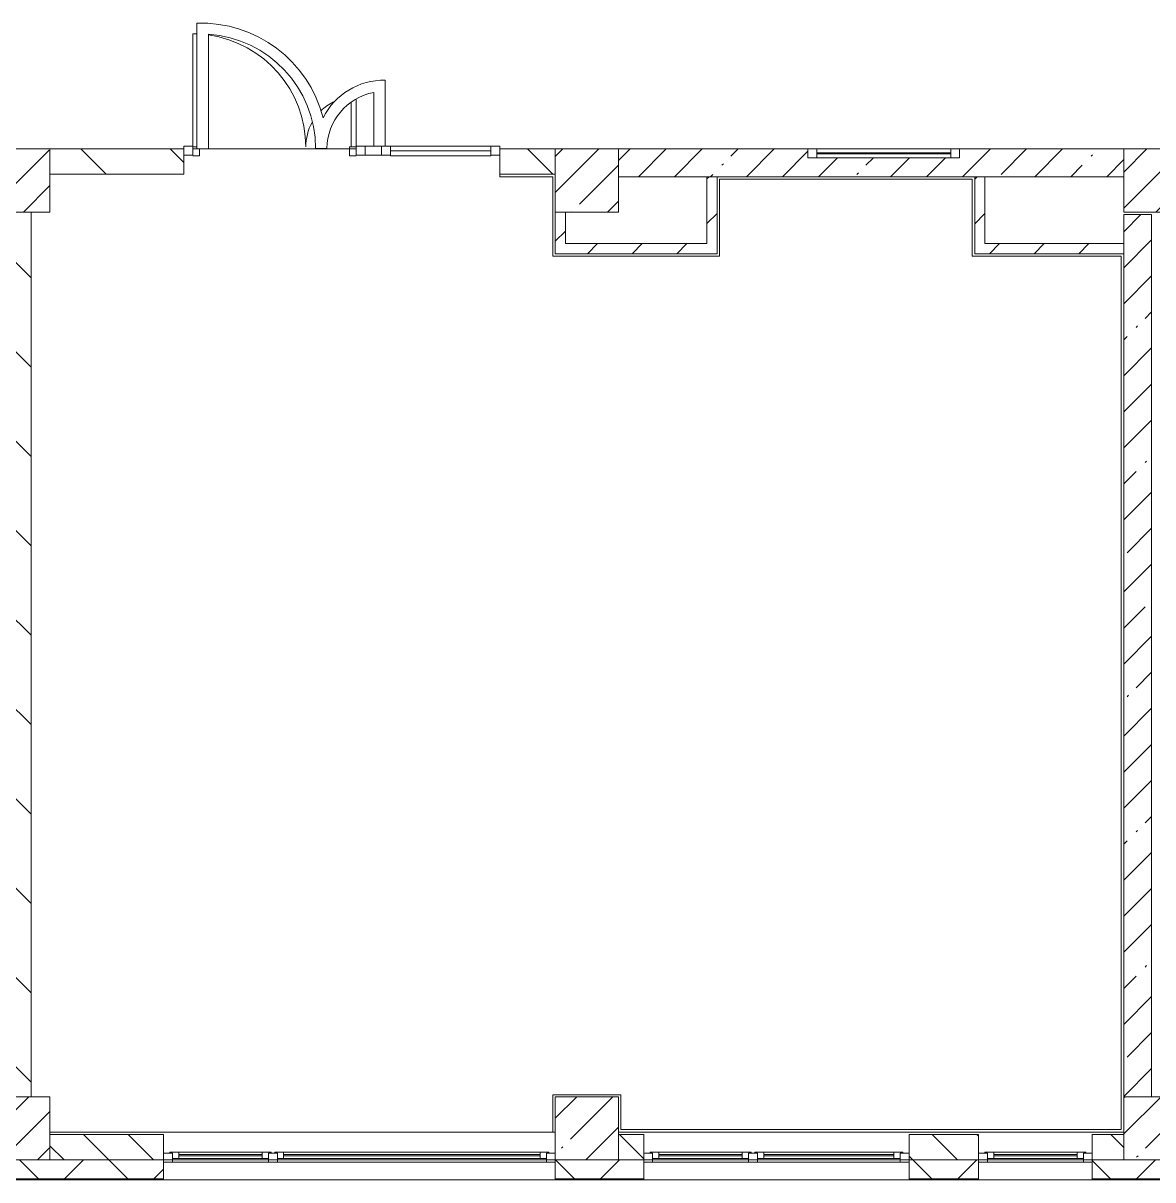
# Model space of a CAD drawing. Header units: millimetres. Extents: x 957 to 217451, y -8553 to 29000.
# Drawn here: x 147139 to 156081, y -258 to 8895 of the extents above; entities that cross this region are included whole.
import ezdxf

# ---------------------------------------------------------------- set-up
doc = ezdxf.new("R2010")
doc.units = ezdxf.units.MM
for name, color, linetype, lineweight, true_color in [('A-DETL-GENF-5', 7, 'Continuous', 5, 0xaaaaaa), ('A-DOOR-3', 7, 'Continuous', 5, 0xaaaaaa), ('A-FLOR-2', 7, 'Continuous', 5, 0xaaaaaa)]:
    doc.layers.add(name, color=color, linetype=linetype, lineweight=lineweight, true_color=true_color)
for name, color, linetype, lineweight in [('A-GLAZ-2', 7, 'Continuous', 5), ('A-GLAZ-CURT-2', 7, 'Continuous', 5), ('A-GLAZ-CWMG-2', 7, 'Continuous', 5), ('A-WALL', 7, 'Continuous', 9), ('A-WALL-2', 7, 'Continuous', 5), ('I-WALL-2', 7, 'Continuous', 5), ('S-COLS-2', 7, 'Continuous', 5)]:
    doc.layers.add(name, color=color, linetype=linetype, lineweight=lineweight)
pattern_1 = [(45, (90440.88, 0), (-285.1231, 285.1231), []), (45, (90726, 0), (-285.1231, 285.1231), [504.031, -100.806, 16.764, -84.042])]
pattern_2 = [(135, (90440.9, 0), (-353.5534, -353.5534), [])]
pattern_3 = [(45, (90440.88, 0), (-176.7767, 176.7767), [])]

# ---------------------------------------------------------------- blocks, each defined once
blk = doc.blocks.new('BSC_Колонна _Прямоугольная - 500х500-V166-3_2_1_птичка')
at = {"layer": 'S-COLS-2'}
h = blk.add_hatch(dxfattribs=at)
h.set_pattern_fill('FP_45', color=256, style=0, pattern_type=2)
h.set_pattern_definition([(45, (-61160, -7650), (-285.1231, 285.1231), []), (45, (-60874.88, -7650), (-285.123, 285.123), [504.031, -100.806, 16.764, -84.042])])
h.paths.add_polyline_path([(250, -250), (250, 250), (-250, 250), (-250, -250)])
for p, q in [((250, 250), (-250, 250)), ((-250, 250), (-250, -250)), ((250, -250), (250, 250)), ((-250, -250), (250, -250))]:
    blk.add_line(p, q, dxfattribs=at)
blk = doc.blocks.new('BSC_Колонна _Прямоугольная - 500х500-V171-3_2_1_птичка')
at = {"layer": 'S-COLS-2'}
h = blk.add_hatch(dxfattribs=at)
h.set_pattern_fill('FP_50', color=256, style=0, pattern_type=2)
h.set_pattern_definition([(45, (-61160, -150), (-285.123, 285.123), []), (45, (-60874.88, -150), (-285.123, 285.123), [504.031, -100.806, 16.764, -84.042])])
h.paths.add_polyline_path([(-250, -250), (250, -250), (250, 250), (-250, 250), (-250, -30)])
for p, q in [((250, 250), (-250, 250)), ((-250, 250), (-250, -250)), ((250, -250), (250, 250)), ((-250, -250), (250, -250))]:
    blk.add_line(p, q, dxfattribs=at)
blk = doc.blocks.new('BSC_Колонна _Прямоугольная - 500х500-V172-3_2_1_птичка')
at = {"layer": 'S-COLS-2'}
h = blk.add_hatch(dxfattribs=at)
h.set_pattern_fill('FP_51', color=256, style=0, pattern_type=2)
h.set_pattern_definition([(45, (-65660, -150), (-285.1231, 285.1231), []), (45, (-65374.88, -150), (-285.1231, 285.1231), [504.031, -100.806, 16.764, -84.042])])
h.paths.add_polyline_path([(-250, -250), (250, -250), (250, 250), (-250, 250), (-250, -50)])
for p, q in [((250, 250), (-250, 250)), ((-250, 250), (-250, -250)), ((250, -250), (250, 250)), ((-250, -250), (250, -250))]:
    blk.add_line(p, q, dxfattribs=at)
blk = doc.blocks.new('BSC_Колонна _Прямоугольная - 500х500-V175-3_2_1_птичка')
at = {"layer": 'S-COLS-2'}
h = blk.add_hatch(dxfattribs=at)
h.set_pattern_fill('FP_54', color=256, style=0, pattern_type=2)
h.set_pattern_definition([(45, (-65660, -7650), (-285.1231, 285.1231), []), (45, (-65374.88, -7650), (-285.1231, 285.1231), [504.031, -100.806, 16.764, -84.042])])
h.paths.add_polyline_path([(-30, -250), (250, -250), (250, 22), (220, 22), (220, 30), (250, 30), (250, 250), (-250, 250), (-250, -250)])
for p, q in [((220, 250), (-250, 250)), ((-250, 250), (-250, -250)), ((250, -250), (250, 22)), ((-250, -250), (250, -250))]:
    blk.add_line(p, q, dxfattribs=at)
blk = doc.blocks.new('BSC_Колонна _Прямоугольная - 500х500-V180-3_2_1_птичка')
at = {"layer": 'S-COLS-2'}
h = blk.add_hatch(dxfattribs=at)
h.set_pattern_fill('FP_66', color=256, style=0, pattern_type=2)
h.set_pattern_definition([(45, (-56660, -150), (-285.123, 285.123), []), (45, (-56374.88, -150), (-285.123, 285.123), [504.031, -100.806, 16.764, -84.042])])
h.paths.add_polyline_path([(-32.9, -250), (250, -250), (250, 250), (-250, 250), (-250, -250)])
for p, q in [((250, 250), (-250, 250)), ((-250, 250), (-250, -250)), ((250, -250), (250, 250)), ((-250, -250), (250, -250))]:
    blk.add_line(p, q, dxfattribs=at)
blk = doc.blocks.new('BSC_Колонна _Прямоугольная - 500х500-V181-3_2_1_птичка')
at = {"layer": 'S-COLS-2'}
h = blk.add_hatch(dxfattribs=at)
h.set_pattern_fill('FP_67', color=256, style=0, pattern_type=2)
h.set_pattern_definition([(45, (-56660, -7650), (-285.123, 285.123), []), (45, (-56374.88, -7650), (-285.123, 285.123), [504.031, -100.806, 16.764, -84.042])])
h.paths.add_polyline_path([(250, -250), (250, 250), (-250, 250), (-250, -250), (208.9, -250)])
for p, q in [((250, 250), (-250, 250)), ((-250, 250), (-250, -250)), ((250, -250), (250, 250)), ((-250, -250), (250, -250))]:
    blk.add_line(p, q, dxfattribs=at)
blk = doc.blocks.new('120_Окно_СКБ_2Ст - 120_Окно_СКБ_2Ст 3100х2500 _мал_створка слева_ 2-22446355-3_2_1_птичка')
at = {"layer": 'A-GLAZ-2'}
for p, q in [((-1550, -127), (-1550, -57)), ((-1550, -57), (-1480, -57)), ((1550, -57), (-1550, -57)), ((-1480, -57), (-1480, -127)), ((650, -87), (-1480, -87)), ((-1480, -87), (-1480, -127)), ((-1430, -137), (-1430, -87)), ((600, -137), (600, -87)), ((650, -127), (650, -57)), ((650, -57), (720, -57)), ((650, -127), (650, -87)), ((720, -57), (720, -127)), ((1480, -87), (720, -87)), ((720, -87), (720, -127)), ((770, -137), (770, -87)), ((1430, -137), (1430, -87)), ((1480, -127), (1480, -57)), ((1480, -57), (1550, -57)), ((1480, -127), (1480, -87)), ((1550, -57), (1550, -127)), ((-1480, -127), (-1550, -127)), ((-1550, -127), (-1500, -127)), ((-1480, -127), (-1500, -127)), ((-1500, -127), (-1500, -137)), ((-1500, -137), (670, -137)), ((670, -137), (-1500, -137)), ((-1430, -107), (600, -107)), ((600, -117), (-1430, -117)), ((720, -127), (650, -127)), ((670, -127), (650, -127)), ((670, -127), (700, -127)), ((670, -137), (670, -127)), ((720, -127), (700, -127)), ((700, -127), (700, -137)), ((700, -137), (1500, -137)), ((1500, -137), (700, -137)), ((770, -107), (1430, -107)), ((1430, -117), (770, -117)), ((1550, -127), (1480, -127)), ((1500, -127), (1480, -127)), ((1500, -127), (1550, -127)), ((1500, -137), (1500, -127))]:
    blk.add_line(p, q, dxfattribs=at)
blk = doc.blocks.new('120_Окно_СКБ_1Ст - 120_Окно_СКБ_1Ст 900х2500_h_-V185-3_2_1_птичка')
at = {"layer": 'A-GLAZ-2'}
for p, q in [((-450, -127), (-450, -57)), ((-450, -57), (-380, -57)), ((450, -57), (-450, -57)), ((-380, -57), (-380, -127)), ((380, -87), (-380, -87)), ((-380, -87), (-380, -127)), ((-330, -137), (-330, -87)), ((330, -137), (330, -87)), ((380, -127), (380, -57)), ((380, -57), (450, -57)), ((380, -127), (380, -87)), ((450, -57), (450, -127)), ((-380, -127), (-450, -127)), ((-450, -127), (-400, -127)), ((-380, -127), (-400, -127)), ((-400, -127), (-400, -137)), ((-400, -137), (400, -137)), ((400, -137), (-400, -137)), ((-330, -107), (330, -107)), ((330, -117), (-330, -117)), ((450, -127), (380, -127)), ((400, -127), (380, -127)), ((400, -127), (450, -127)), ((400, -137), (400, -127))]:
    blk.add_line(p, q, dxfattribs=at)
blk = doc.blocks.new('120_Окно_СКБ_2Ст - 120_Окно_СКБ_2Ст 2100х2400 _мал створка справа_-V186-3_2_1_птичка')
at = {"layer": 'A-GLAZ-2'}
for p, q in [((-1050, -127), (-1050, -57)), ((-1050, -57), (-980, -57)), ((1050, -57), (-1050, -57)), ((-980, -57), (-980, -127)), ((150, -87), (-980, -87)), ((-980, -87), (-980, -127)), ((-930, -137), (-930, -87)), ((100, -137), (100, -87)), ((150, -127), (150, -57)), ((150, -57), (220, -57)), ((150, -127), (150, -87)), ((220, -57), (220, -127)), ((980, -87), (220, -87)), ((220, -87), (220, -127)), ((270, -137), (270, -87)), ((930, -137), (930, -87)), ((980, -127), (980, -57)), ((980, -57), (1050, -57)), ((980, -127), (980, -87)), ((1050, -57), (1050, -127)), ((-980, -127), (-1050, -127)), ((-1050, -127), (-1000, -127)), ((-980, -127), (-1000, -127)), ((-1000, -127), (-1000, -137)), ((-1000, -137), (170, -137)), ((170, -137), (-1000, -137)), ((-930, -107), (100, -107)), ((100, -117), (-930, -117)), ((220, -127), (150, -127)), ((170, -127), (150, -127)), ((170, -127), (197.9, -127)), ((170, -137), (170, -127)), ((220, -127), (200, -127)), ((200, -127), (200, -137)), ((200, -137), (1000, -137)), ((1000, -137), (200, -137)), ((270, -107), (930, -107)), ((930, -117), (270, -117)), ((1050, -127), (980, -127)), ((1000, -127), (980, -127)), ((1000, -127), (1050, -127)), ((1000, -137), (1000, -127))]:
    blk.add_line(p, q, dxfattribs=at)
blk = doc.blocks.new('Прямоугольный импост - 50 x 70 мм-V300-3_2_1_птичка')
at = {"layer": 'A-GLAZ-CWMG-2'}
for p, q in [((-70, 35), (0, 35)), ((-70, -35), (-70, 35)), ((0, 35), (0, -35)), ((0, -35), (-70, -35))]:
    blk.add_line(p, q, dxfattribs=at)
blk = doc.blocks.new('Дверь_Витражная_остекление_ - ДВН_ДАО_Главный вход_1200 в свету-V309-3_2_1_птичка')
at = {"layer": 'A-DETL-GENF-5'}
for p, q in [((-613.5, 925), (-647.5, 925)), ((-647.5, 925), (-647.5, 35)), ((607.5, 384.3), (607.5, 30)), ((647.5, 35), (647.5, 409.8)), ((-647.5, 30), (-613.5, 30)), ((-613.5, 30), (-647.5, 30)), ((-592.5, -40), (-592.5, 14.3)), ((592.5, -40), (592.5, 30)), ((592.5, 30), (647.5, 30)), ((607.5, 30), (647.5, 30)), ((-647.5, -40), (-592.5, -40)), ((647.5, -40), (592.5, -40))]:
    blk.add_line(p, q, dxfattribs=at)
at = {"layer": 'A-DOOR-3'}
for p, q in [((-647.5, 925), (-647.5, 35)), ((647.5, 409.8), (647.5, 35))]:
    blk.add_line(p, q, dxfattribs=at)
for centre, radius, start, end in [((-647.5, 30), 895, 87.78643, 90), ((-647.5, 30), 895, 360, 81.92896), ((647.5, 30), 400, 116.90086, 134.57164), ((647.5, 30), 400, 151.2391, 180)]:
    blk.add_arc(centre, radius, start, end, dxfattribs=at)
blk = doc.blocks.new('Системная панель - Стемалит - 40мм-V302-3_2_1_птичка')
at = {"layer": 'A-GLAZ-CURT-2'}
for p, q in [((65, 35), (-65, 35)), ((-65, 35), (-65, -35)), ((65, -35), (65, 35)), ((-65, -35), (65, -35))]:
    blk.add_line(p, q, dxfattribs=at)
blk = doc.blocks.new('Прямоугольный импост - 50 x 70 мм-V303-3_2_1_птичка')
at = {"layer": 'A-GLAZ-CWMG-2'}
for p, q in [((-35, 35), (35, 35)), ((-35, -35), (-35, 35)), ((35, 35), (35, -35)), ((35, -35), (-35, -35))]:
    blk.add_line(p, q, dxfattribs=at)
blk = doc.blocks.new('Прямоугольный импост - 50 x 70 мм-V304-3_2_1_птичка')
at = {"layer": 'A-GLAZ-CWMG-2'}
for p, q in [((0, 35), (-70, 35)), ((-70, 35), (-70, -35)), ((0, -35), (0, 35)), ((-70, -35), (0, -35))]:
    blk.add_line(p, q, dxfattribs=at)
blk = doc.blocks.new('Системная панель - Стекло - 40мм-V310-3_2_1_птичка')
at = {"layer": 'A-GLAZ-CURT-2'}
h = blk.add_hatch(dxfattribs=at)
h.set_pattern_fill('FP_127', color=256, style=0, pattern_type=2)
h.set_pattern_definition([(45, (-60502.5, -7385.7), (-1414.214, 1414.214), [1000, -3000]), (45, (-61502.5, -7885.7), (-1414.214, 1414.214), [3000, -1000]), (45, (-59502.5, -8385.7), (-1414.214, 1414.214), [1000, -3000])])
h.paths.add_polyline_path([(-397.5, -40), (397.5, -35), (397.5, 0), (-397.5, 0), (-397.5, -35)])
for p, q in [((397.5, 0), (-397.5, 0)), ((-397.5, 0), (-397.5, -40)), ((397.5, -40), (397.5, 0)), ((-397.5, -40), (397.5, -40))]:
    blk.add_line(p, q, dxfattribs=at)
blk = doc.blocks.new('Прямоугольный импост - 50 x 70 мм-V306-3_2_1_птичка')
at = {"layer": 'A-GLAZ-CWMG-2'}
for p, q in [((-35, 35), (35, 35)), ((-35, -35), (-35, 35)), ((35, 35), (35, -35)), ((35, -35), (-35, -35))]:
    blk.add_line(p, q, dxfattribs=at)
blk = doc.blocks.new('Прямоугольный импост - 50 x 70 мм-V307-3_2_1_птичка')
at = {"layer": 'A-GLAZ-CWMG-2'}
blk.add_line((42060, 7920), (41265, 7920), dxfattribs=at)
blk = doc.blocks.new('120_Окно_СКБ_1Ст - 120_Окно_СКБ_1Ст 400х1200 EI30-V313-3_2_1_птичка')
at = {"layer": 'A-GLAZ-2'}
for p, q in [((-600, 40), (-600, 110)), ((-600, 110), (-530, 110)), ((600, 110), (-600, 110)), ((-530, 110), (-530, 40)), ((530, 40), (530, 110)), ((530, 110), (600, 110)), ((600, 110), (600, 40)), ((-530, 40), (-600, 40)), ((-600, 40), (600, 40)), ((530, 80), (-530, 80)), ((530, 70), (-530, 70)), ((600, 40), (530, 40))]:
    blk.add_line(p, q, dxfattribs=at)

msp = doc.modelspace()

# ---------------------------------------------------------------- hatches: boundary and pattern name
at = {"layer": 'A-WALL-2'}
h = msp.add_hatch(dxfattribs=at)
h.set_pattern_fill('FP_59', color=256, style=0, pattern_type=2)
h.set_pattern_definition([(135, (90440.88, 0), (-176.7767, -176.7767), [])])
h.paths.add_polyline_path([(128980.9, -100), (128980.9, 100), (128930.9, 100), (128930.9, -100), (128937.2, -100)])
h.paths.add_polyline_path([(155830.9, -100), (155850.9, -100), (155850.9, 100), (155600.9, 100), (155600.9, -100), (155699.6, -100)])
h.paths.add_polyline_path([(132200.9, -100), (132200.9, 100), (131580.9, 100), (131580.9, -100)])
h.paths.add_polyline_path([(154150.9, -100), (154700.9, -100), (154700.9, 100), (154150.9, 100)])
h.paths.add_polyline_path([(140700.9, -100), (141450.9, -100), (141450.9, 100), (140700.9, 100)])
h.paths.add_polyline_path([(151970.8, -100), (152050.9, -100), (152050.9, 100), (151850.9, 100), (151850.9, -100), (151870.9, -100)])
h.paths.add_polyline_path([(133350.9, -100), (133350.9, 100), (133100.9, 100), (133100.9, -100), (133330.9, -100)])
h.paths.add_polyline_path([(142850.9, -100), (143100.9, -100), (143100.9, 100), (142850.9, 100), (142850.9, 33.3)])
h.paths.add_polyline_path([(133850.9, -100), (134750.9, -100), (134750.9, 100), (133850.9, 100), (133850.9, -9.1)])
h.paths.add_polyline_path([(138600.9, -100), (138600.9, 100), (138350.9, 100), (138350.9, -100), (138370.9, -100)])
h.paths.add_polyline_path([(147350.9, -100), (148250.9, -100), (148250.9, 100), (147350.9, 100), (147350.9, -52.2)])
h.paths.add_polyline_path([(145950.9, -100), (145950.9, 100), (145200.9, 100), (145200.9, -100), (145445.4, -100)])
h = msp.add_hatch(dxfattribs=at)
h.set_pattern_fill('FP_60', color=256, style=0, pattern_type=2)
h.set_pattern_definition([(45, (90440.9, 0), (-353.5534, 353.5534), []), (135, (90440.9, 0), (-353.5534, -353.5534), [])])
h.paths.add_polyline_path([(162676.9, -250), (166140.9, -250), (166140.9, -100), (162000.9, -100), (162000.9, -250), (162520.9, -250)])
h.paths.add_polyline_path([(158496.2, -250), (161100.9, -250), (161100.9, -100), (157500.9, -100), (157500.9, -250)])
h.paths.add_polyline_path([(152050.9, -250), (152050.9, -100), (151350.9, -100), (151350.9, -250), (151970.8, -250)])
h.paths.add_polyline_path([(154700.9, -250), (154700.9, -100), (154150.9, -100), (154150.9, -250)])
h.paths.add_polyline_path([(155600.9, -250), (156600.9, -250), (156600.9, -100), (155600.9, -100), (155600.9, -187.3)])
h.paths.add_polyline_path([(148250.9, -250), (148250.9, -100), (147068, -100), (147068, -250), (148033.7, -250)])
at = {"layer": 'I-WALL-2'}
h = msp.add_hatch(dxfattribs=at)
h.set_pattern_fill('FP_61', color=256, style=0, pattern_type=2)
h.set_pattern_definition(pattern_2)
h.paths.add_polyline_path([(147350.9, 7700), (148410.9, 7700), (148410.9, 7900), (147350.9, 7900), (147350.9, 7708.5)])
h.paths.add_polyline_path([(151330.9, 7700), (151350.9, 7700), (151350.9, 7900), (150910.9, 7900), (150910.9, 7700), (151038.6, 7700)])
h = msp.add_hatch(dxfattribs=at)
h.set_pattern_fill('FP_57', color=256, style=0, pattern_type=2)
h.set_pattern_definition(pattern_1)
h.paths.add_polyline_path([(151850.9, 7680), (155850.9, 7680), (155850.9, 7900), (154550.9, 7900), (154550.9, 7830), (153350.9, 7830), (153350.9, 7900), (151850.9, 7900)])
h = msp.add_hatch(dxfattribs=at)
h.set_pattern_fill('FP_62', color=256, style=0, pattern_type=2)
h.set_pattern_definition(pattern_3)
h.paths.add_polyline_path([(152586.8, 7150), (152630.9, 7150), (152630.9, 7680), (152550.9, 7680), (152550.9, 7150)])
h = msp.add_hatch(dxfattribs=at)
h.set_pattern_fill('FP_62', color=256, style=0, pattern_type=2)
h.set_pattern_definition(pattern_3)
h.paths.add_polyline_path([(154670.9, 7070), (154750.9, 7070), (154750.9, 7680), (154670.9, 7680), (154670.9, 7660)])
h = msp.add_hatch(dxfattribs=at)
h.set_pattern_fill('FP_61', color=256, style=0, pattern_type=2)
h.set_pattern_definition(pattern_2)
h.paths.add_polyline_path([(147201.6, 400), (147201.6, 7400), (147001.6, 7400), (147001.6, 400)])
h = msp.add_hatch(dxfattribs=at)
h.set_pattern_fill('FP_62', color=256, style=0, pattern_type=2)
h.set_pattern_definition(pattern_3)
h.paths.add_polyline_path([(151430.9, 7150), (151430.9, 7400), (151350.9, 7400), (151350.9, 7150)])
h = msp.add_hatch(dxfattribs=at)
h.set_pattern_fill('FP_57', color=256, style=0, pattern_type=2)
h.set_pattern_definition(pattern_1)
h.paths.add_polyline_path([(156061.4, 400), (156070.9, 400), (156070.9, 7380), (155850.9, 7380), (155850.9, 400)])
h = msp.add_hatch(dxfattribs=at)
h.set_pattern_fill('FP_62', color=256, style=0, pattern_type=2)
h.set_pattern_definition(pattern_3)
h.paths.add_polyline_path([(151870.9, 7070), (152630.9, 7070), (152630.9, 7150), (151350.9, 7150), (151350.9, 7070), (151850.9, 7070)])
h = msp.add_hatch(dxfattribs=at)
h.set_pattern_fill('FP_62', color=256, style=0, pattern_type=2)
h.set_pattern_definition(pattern_3)
h.paths.add_polyline_path([(155850.9, 7070), (155850.9, 7150), (154750.9, 7150), (154750.9, 7070), (155830.9, 7070)])

# ---------------------------------------------------------------- linework, layer by layer
at = {"layer": 'A-FLOR-2'}
for p, q in [((148514.9, 8894.4), (148514.9, 7900)), ((148604.9, 7900), (148604.9, 8806.8)), ((150005, 7920.7), (150005, 8443.9)), ((149915, 8346.4), (149915, 7920.7)), ((148514.9, 7900), (148480.9, 7900)), ((148514.9, 7900), (148604.9, 7900)), ((149775.9, 7900), (148604.9, 7900)), ((149453.5, 7903.5), (149543.6, 7903.5)), ((150910.9, 7680), (150910.9, 7700)), ((151330.9, 7680), (150910.9, 7680)), ((151330.9, 7050), (151330.9, 7680)), ((154650.9, 7660), (152650.9, 7660)), ((152650.9, 7660), (152650.9, 7050)), ((154650.9, 7050), (154650.9, 7660)), ((152650.9, 7050), (151330.9, 7050)), ((155830.9, 7050), (154650.9, 7050)), ((155830.9, 140), (155830.9, 7050)), ((151330.9, 120), (151330.9, 415)), ((151330.9, 415), (151870.9, 415)), ((151870.9, 415), (151870.9, 140)), ((151870.9, 140), (155830.9, 140))]:
    msp.add_line(p, q, dxfattribs=at)
for centre, radius, start, end in [((148548.5, 7900), 995, 14.33829, 91.93805), ((148548.5, 7903.5), 905, 360, 86.42904), ((149997.5, 7900), 544, 89.21005, 153.06648), ((149997.5, 7900), 454, 100.46985, 179.55829)]:
    msp.add_arc(centre, radius, start, end, dxfattribs=at)
at = {"layer": 'A-WALL'}
for p, q in [((152630.9, 7680), (152550.9, 7680)), ((154750.9, 7680), (154670.9, 7680)), ((155850.9, 7070), (155850.9, 7150)), ((147350.9, -100), (148250.9, -100)), ((151850.9, -100), (152050.9, -100)), ((154150.9, -100), (154700.9, -100)), ((155850.9, -100), (155600.9, -100)), ((146850.9, -250), (148250.9, -250)), ((146850.9, -253), (148250.9, -253)), ((151350.9, -250), (152050.9, -250)), ((151350.9, -253), (152050.9, -253)), ((154150.9, -250), (154700.9, -250)), ((154150.9, -253), (154700.9, -253)), ((155600.9, -250), (156600.9, -250)), ((155600.9, -253), (156600.9, -253))]:
    msp.add_line(p, q, dxfattribs=at)
at = {"layer": 'A-WALL-2'}
for p, q in [((148250.9, 100), (147350.9, 100)), ((148250.9, -258), (148250.9, 100)), ((152050.9, 100), (151850.9, 100)), ((152050.9, -258), (152050.9, 100)), ((154700.9, 100), (154150.9, 100)), ((154150.9, 100), (154150.9, -258)), ((154700.9, -258), (154700.9, 100)), ((155850.9, 100), (155600.9, 100)), ((155600.9, 100), (155600.9, -258)), ((148250.9, -100), (151350.9, -100)), ((151350.9, -100), (151350.9, -258)), ((152050.9, -100), (154150.9, -100)), ((154700.9, -100), (155600.9, -100)), ((154700.9, -258), (140700.9, -258)), ((154700.9, -258), (166298.9, -258))]:
    msp.add_line(p, q, dxfattribs=at)
at = {"layer": 'I-WALL-2'}
for p, q in [((148410.9, 7900), (147350.9, 7900)), ((148410.9, 7700), (148410.9, 7900)), ((151350.9, 7900), (150910.9, 7900)), ((150910.9, 7900), (150910.9, 7700)), ((153350.9, 7900), (151850.9, 7900)), ((155850.9, 7900), (154550.9, 7900)), ((147350.9, 7700), (148410.9, 7700)), ((150910.9, 7700), (151350.9, 7700)), ((151850.9, 7680), (152550.9, 7680)), ((152550.9, 7680), (152550.9, 7150)), ((152630.9, 7070), (152630.9, 7680)), ((152630.9, 7680), (154670.9, 7680)), ((154670.9, 7680), (154670.9, 7070)), ((154750.9, 7150), (154750.9, 7680)), ((154750.9, 7680), (155850.9, 7680)), ((147201.6, 400), (147201.6, 7400)), ((151350.9, 7400), (151350.9, 7070)), ((151430.9, 7150), (151430.9, 7400)), ((155850.9, 7380), (155850.9, 7150)), ((156070.9, 7380), (155850.9, 7380)), ((156070.9, 400), (156070.9, 7380)), ((152550.9, 7150), (151430.9, 7150)), ((155850.9, 7150), (154750.9, 7150)), ((151350.9, 7070), (152630.9, 7070)), ((154670.9, 7070), (155850.9, 7070)), ((155850.9, 7070), (155850.9, 400)), ((147350.9, 120), (151350.9, 120)), ((151850.9, 120), (155850.9, 120))]:
    msp.add_line(p, q, dxfattribs=at)

# ---------------------------------------------------------------- block references
at = {"layer": 'A-DOOR-3'}
msp.add_blockref('Дверь_Витражная_остекление_ - ДВН_ДАО_Главный вход_1200 в свету-V309-3_2_1_птичка', (149128.4, 7885.7), dxfattribs=at)
at = {"layer": 'A-GLAZ-2'}
msp.add_blockref('120_Окно_СКБ_1Ст - 120_Окно_СКБ_1Ст 400х1200 EI30-V313-3_2_1_птичка', (153950.9, 7790), dxfattribs=at)
at = {"layer": 'A-GLAZ-2', "rotation": 180}
for name, p in [('120_Окно_СКБ_2Ст - 120_Окно_СКБ_2Ст 3100х2500 _мал_створка слева_ 2-22446355-3_2_1_птичка', (149800.9, -175)), ('120_Окно_СКБ_2Ст - 120_Окно_СКБ_2Ст 2100х2400 _мал створка справа_-V186-3_2_1_птичка', (153100.9, -175)), ('120_Окно_СКБ_1Ст - 120_Окно_СКБ_1Ст 900х2500_h_-V185-3_2_1_птичка', (155150.9, -175))]:
    msp.add_blockref(name, p, dxfattribs=at)
at = {"layer": 'A-GLAZ-CURT-2'}
for name, p in [('Системная панель - Стемалит - 40мм-V302-3_2_1_птичка', (149910.9, 7885.7)), ('Системная панель - Стекло - 40мм-V310-3_2_1_птичка', (150443.4, 7885.7))]:
    msp.add_blockref(name, p, dxfattribs=at)
at = {"layer": 'A-GLAZ-CWMG-2', "rotation": 180}
msp.add_blockref('Прямоугольный импост - 50 x 70 мм-V304-3_2_1_птичка', (148410.9, 7885.7), dxfattribs=at)
at = {"layer": 'A-GLAZ-CWMG-2', "extrusion": (0, 0, -1), "rotation": 180}
for name, p in [('Прямоугольный импост - 50 x 70 мм-V303-3_2_1_птичка', (-149810.9, 7885.7)), ('Прямоугольный импост - 50 x 70 мм-V306-3_2_1_птичка', (-150010.9, 7885.7)), ('Прямоугольный импост - 50 x 70 мм-V300-3_2_1_птичка', (-150910.9, 7885.7))]:
    msp.add_blockref(name, p, dxfattribs=at)
at = {"layer": 'A-GLAZ-CWMG-2'}
msp.add_blockref('Прямоугольный импост - 50 x 70 мм-V307-3_2_1_птичка', (108780.9, 0.7), dxfattribs=at)
at = {"layer": 'S-COLS-2'}
for name, p in [('BSC_Колонна _Прямоугольная - 500х500-V181-3_2_1_птичка', (147100.9, 7650)), ('BSC_Колонна _Прямоугольная - 500х500-V166-3_2_1_птичка', (151600.9, 7650)), ('BSC_Колонна _Прямоугольная - 500х500-V175-3_2_1_птичка', (156100.9, 7650)), ('BSC_Колонна _Прямоугольная - 500х500-V180-3_2_1_птичка', (147100.9, 150)), ('BSC_Колонна _Прямоугольная - 500х500-V171-3_2_1_птичка', (151600.9, 150)), ('BSC_Колонна _Прямоугольная - 500х500-V172-3_2_1_птичка', (156100.9, 150))]:
    msp.add_blockref(name, p, dxfattribs=at)

doc.saveas('drawing.dxf')
